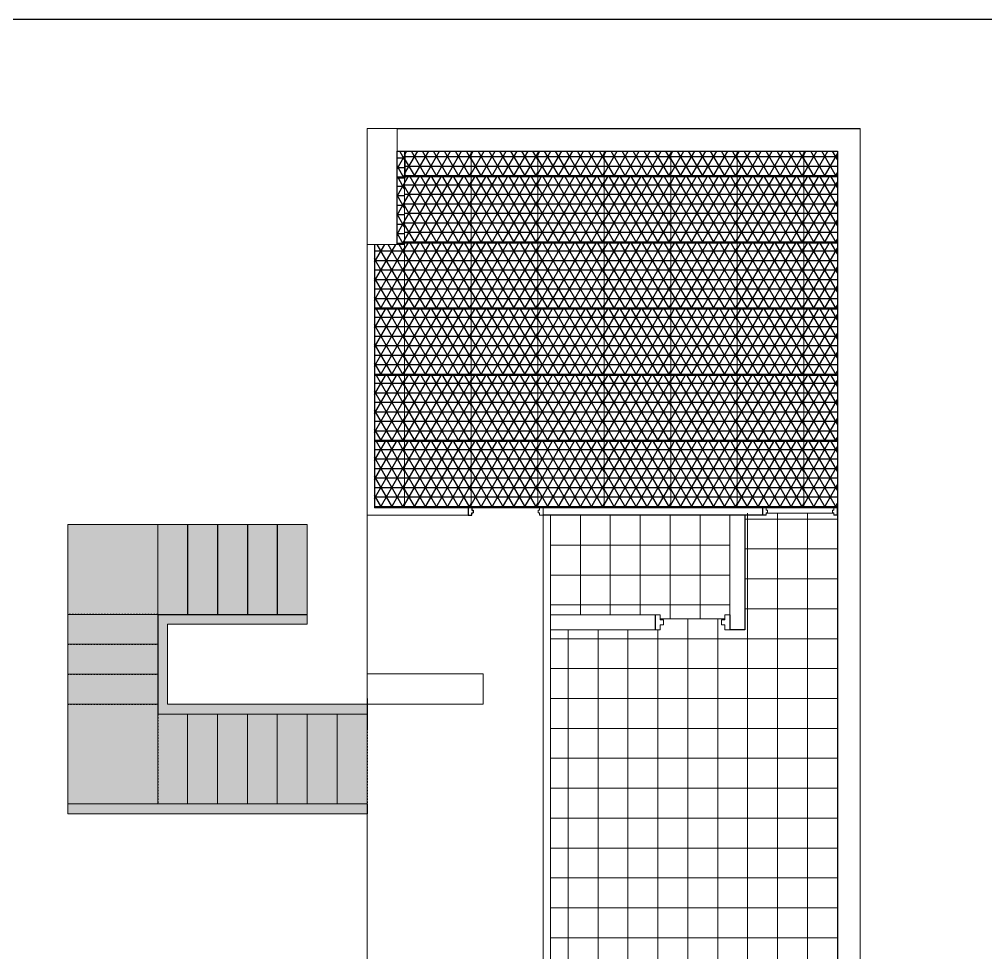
# Model space of a CAD drawing. Header units: millimetres. Extents: x 86441 to 190201, y 16532 to 98188.
# Drawn here: x 102910 to 112603, y 88685 to 98048 of the extents above; entities that cross this region are included whole.
import ezdxf

# ---------------------------------------------------------------- set-up
doc = ezdxf.new("R2010")
doc.units = ezdxf.units.MM
doc.header["$LTSCALE"] = 0.1
doc.linetypes.add('ACAD_ISO02W100', pattern=[15, 12, -3])
doc.linetypes.add('ACAD_ISO03W100', pattern=[30, 12, -18])
doc.layers.add('COLUMN', color=1, linetype='Continuous', lineweight=0)

msp = doc.modelspace()

# ---------------------------------------------------------------- hatches: boundary and pattern name
at = {"true_color": 0x004a5e, "transparency": 33554534}
h = msp.add_hatch(dxfattribs=at)
h.set_pattern_fill('NET3', color=138, scale=30)
h.set_pattern_definition([(0, (-5531.71, 83703.56), (0, 95.25), []), (60, (-5531.71, 83703.56), (-82.48892, 47.625), []), (120, (-5531.71, 83703.56), (-82.48892, -47.625), [])])
h.paths.add_polyline_path([(106780.6, 96723.7), (106699.9, 96723.7), (106699.9, 96454.1), (106780.6, 96454.1)])
at = {"true_color": 0x004a5e, "transparency": 33554636}
h = msp.add_hatch(dxfattribs=at)
h.set_pattern_fill('NET3', color=138, scale=30)
h.set_pattern_definition([(0, (-4870.09, 83716.06), (0, 95.25), []), (60, (-4870.09, 83716.06), (-82.48892, 47.625), []), (120, (-4870.09, 83716.06), (-82.48892, -47.625), [])])
h.paths.add_polyline_path([(107442.4, 96723.7), (106775.1, 96723.7), (106774.9, 96466.6), (107442.2, 96466.6)])
h = msp.add_hatch(dxfattribs=at)
h.set_pattern_fill('NET3', color=138, scale=30)
h.set_pattern_definition([(0, (-4202.79, 83716.06), (0, 95.25), []), (60, (-4202.79, 83716.06), (-82.48892, 47.625), []), (120, (-4202.79, 83716.06), (-82.48892, -47.625), [])])
h.paths.add_polyline_path([(108109.7, 96723.7), (107442.4, 96723.7), (107442.2, 96466.6), (108109.5, 96466.6)])
h = msp.add_hatch(dxfattribs=at)
h.set_pattern_fill('NET3', color=138, scale=30)
h.set_pattern_definition([(0, (-3535.48, 83716.06), (0, 95.25), []), (60, (-3535.48, 83716.06), (-82.48892, 47.625), []), (120, (-3535.48, 83716.06), (-82.48892, -47.625), [])])
h.paths.add_polyline_path([(108777, 96723.7), (108109.7, 96723.7), (108109.5, 96466.6), (108776.8, 96466.6)])
h = msp.add_hatch(dxfattribs=at)
h.set_pattern_fill('NET3', color=138, scale=30)
h.set_pattern_definition([(0, (-2868.17, 83716.06), (0, 95.25), []), (60, (-2868.17, 83716.06), (-82.48892, 47.625), []), (120, (-2868.17, 83716.06), (-82.48892, -47.625), [])])
h.paths.add_polyline_path([(109444.3, 96723.7), (108777, 96723.7), (108776.8, 96466.6), (109444.1, 96466.6)])
h = msp.add_hatch(dxfattribs=at)
h.set_pattern_fill('NET3', color=138, scale=30)
h.set_pattern_definition([(0, (-2200.86, 83716.06), (0, 95.25), []), (60, (-2200.86, 83716.06), (-82.48892, 47.625), []), (120, (-2200.86, 83716.06), (-82.48892, -47.625), [])])
h.paths.add_polyline_path([(110111.6, 96723.7), (109444.3, 96723.7), (109444.1, 96466.6), (110111.4, 96466.6)])
h = msp.add_hatch(dxfattribs=at)
h.set_pattern_fill('NET3', color=138, scale=30)
h.set_pattern_definition([(0, (-1533.56, 83716.06), (0, 95.25), []), (60, (-1533.56, 83716.06), (-82.48892, 47.625), []), (120, (-1533.56, 83716.06), (-82.48892, -47.625), [])])
h.paths.add_polyline_path([(110778.9, 96723.7), (110111.6, 96723.7), (110111.4, 96466.6), (110778.7, 96466.6)])
h = msp.add_hatch(dxfattribs=at)
h.set_pattern_fill('NET3', color=138, scale=30)
h.set_pattern_definition([(0, (-866.25, 83716.06), (0, 95.25), []), (60, (-866.25, 83716.06), (-82.48892, 47.625), []), (120, (-866.25, 83716.06), (-82.48892, -47.625), [])])
h.paths.add_polyline_path([(111115, 96723.7), (110778.9, 96723.7), (110778.7, 96466.6), (111114.8, 96466.6)])
at = {"true_color": 0x004a5e, "transparency": 33554534}
h = msp.add_hatch(dxfattribs=at)
h.set_pattern_fill('NET3', color=138, scale=30)
h.set_pattern_definition([(0, (-5537.4, 83039.91), (0, 95.25), []), (60, (-5537.4, 83039.91), (-82.48892, 47.625), []), (120, (-5537.4, 83039.91), (-82.48892, -47.625), [])])
h.paths.add_polyline_path([(106774.9, 96454.1), (106699.9, 96454.1), (106699.9, 95790.5), (106774.9, 95790.5)])
h = msp.add_hatch(dxfattribs=at)
h.set_pattern_fill('NET3', color=138, scale=30)
h.set_pattern_definition([(0, (-4870.09, 83052.41), (0, 95.25), []), (60, (-4870.09, 83052.41), (-82.48892, 47.625), []), (120, (-4870.09, 83052.41), (-82.48892, -47.625), [])])
h.paths.add_polyline_path([(107442.2, 96466.6), (106774.9, 96466.6), (106774.9, 95803), (107442.2, 95803)])
h = msp.add_hatch(dxfattribs=at)
h.set_pattern_fill('NET3', color=138, scale=30)
h.set_pattern_definition([(0, (-4202.79, 83052.41), (0, 95.25), []), (60, (-4202.79, 83052.41), (-82.48892, 47.625), []), (120, (-4202.79, 83052.41), (-82.48892, -47.625), [])])
h.paths.add_polyline_path([(108109.5, 96466.6), (107442.2, 96466.6), (107442.2, 95803), (108109.5, 95803)])
h = msp.add_hatch(dxfattribs=at)
h.set_pattern_fill('NET3', color=138, scale=30)
h.set_pattern_definition([(0, (-3535.48, 83052.41), (0, 95.25), []), (60, (-3535.48, 83052.41), (-82.48892, 47.625), []), (120, (-3535.48, 83052.41), (-82.48892, -47.625), [])])
h.paths.add_polyline_path([(108776.8, 96466.6), (108109.5, 96466.6), (108109.5, 95803), (108776.8, 95803)])
h = msp.add_hatch(dxfattribs=at)
h.set_pattern_fill('NET3', color=138, scale=30)
h.set_pattern_definition([(0, (-2868.17, 83052.41), (0, 95.25), []), (60, (-2868.17, 83052.41), (-82.48892, 47.625), []), (120, (-2868.17, 83052.41), (-82.48892, -47.625), [])])
h.paths.add_polyline_path([(109444.1, 96466.6), (108776.8, 96466.6), (108776.8, 95803), (109444.1, 95803)])
h = msp.add_hatch(dxfattribs=at)
h.set_pattern_fill('NET3', color=138, scale=30)
h.set_pattern_definition([(0, (-2200.86, 83052.41), (0, 95.25), []), (60, (-2200.86, 83052.41), (-82.48892, 47.625), []), (120, (-2200.86, 83052.41), (-82.48892, -47.625), [])])
h.paths.add_polyline_path([(110111.4, 96466.6), (109444.1, 96466.6), (109444.1, 95803), (110111.4, 95803)])
h = msp.add_hatch(dxfattribs=at)
h.set_pattern_fill('NET3', color=138, scale=30)
h.set_pattern_definition([(0, (-1533.56, 83052.41), (0, 95.25), []), (60, (-1533.56, 83052.41), (-82.48892, 47.625), []), (120, (-1533.56, 83052.41), (-82.48892, -47.625), [])])
h.paths.add_polyline_path([(110778.7, 96466.6), (110111.4, 96466.6), (110111.4, 95803), (110778.7, 95803)])
h = msp.add_hatch(dxfattribs=at)
h.set_pattern_fill('NET3', color=138, scale=30)
h.set_pattern_definition([(0, (-866.25, 83052.41), (0, 95.25), []), (60, (-866.25, 83052.41), (-82.48892, 47.625), []), (120, (-866.25, 83052.41), (-82.48892, -47.625), [])])
h.paths.add_polyline_path([(111114.9, 96466.6), (110778.7, 96466.6), (110778.7, 95803), (111114.9, 95803)])
at = {"true_color": 0x004a5e, "transparency": 33554572}
h = msp.add_hatch(dxfattribs=at)
h.set_pattern_fill('NET3', color=138, scale=30)
h.set_pattern_definition([(0, (-5537.4, 82388.77), (0, 95.25), []), (60, (-5537.4, 82388.77), (-82.48892, 47.625), []), (120, (-5537.4, 82388.77), (-82.48892, -47.625), [])])
h.paths.add_polyline_path([(106774.9, 95789.7), (106472.9, 95789.7), (106472.9, 95139.3), (106774.9, 95139.3)])
at = {"true_color": 0x004a5e, "transparency": 33554636}
h = msp.add_hatch(dxfattribs=at)
h.set_pattern_fill('NET3', color=138, scale=30)
h.set_pattern_definition([(0, (-4870.09, 82388.77), (0, 95.25), []), (60, (-4870.09, 82388.77), (-82.48892, 47.625), []), (120, (-4870.09, 82388.77), (-82.48892, -47.625), [])])
h.paths.add_polyline_path([(107442.2, 95803), (106774.9, 95803), (106774.9, 95139.3), (107442.2, 95139.3)])
h = msp.add_hatch(dxfattribs=at)
h.set_pattern_fill('NET3', color=138, scale=30)
h.set_pattern_definition([(0, (-4202.79, 82388.77), (0, 95.25), []), (60, (-4202.79, 82388.77), (-82.48892, 47.625), []), (120, (-4202.79, 82388.77), (-82.48892, -47.625), [])])
h.paths.add_polyline_path([(108109.5, 95803), (107442.2, 95803), (107442.2, 95139.3), (108109.5, 95139.3)])
h = msp.add_hatch(dxfattribs=at)
h.set_pattern_fill('NET3', color=138, scale=30)
h.set_pattern_definition([(0, (-3535.48, 82388.77), (0, 95.25), []), (60, (-3535.48, 82388.77), (-82.48892, 47.625), []), (120, (-3535.48, 82388.77), (-82.48892, -47.625), [])])
h.paths.add_polyline_path([(108776.8, 95803), (108109.5, 95803), (108109.5, 95139.3), (108776.8, 95139.3)])
h = msp.add_hatch(dxfattribs=at)
h.set_pattern_fill('NET3', color=138, scale=30)
h.set_pattern_definition([(0, (-2868.17, 82388.77), (0, 95.25), []), (60, (-2868.17, 82388.77), (-82.48892, 47.625), []), (120, (-2868.17, 82388.77), (-82.48892, -47.625), [])])
h.paths.add_polyline_path([(109444.1, 95803), (108776.8, 95803), (108776.8, 95139.3), (109444.1, 95139.3)])
h = msp.add_hatch(dxfattribs=at)
h.set_pattern_fill('NET3', color=138, scale=30)
h.set_pattern_definition([(0, (-2200.86, 82388.77), (0, 95.25), []), (60, (-2200.86, 82388.77), (-82.48892, 47.625), []), (120, (-2200.86, 82388.77), (-82.48892, -47.625), [])])
h.paths.add_polyline_path([(110111.4, 95803), (109444.1, 95803), (109444.1, 95139.3), (110111.4, 95139.3)])
h = msp.add_hatch(dxfattribs=at)
h.set_pattern_fill('NET3', color=138, scale=30)
h.set_pattern_definition([(0, (-1533.56, 82388.77), (0, 95.25), []), (60, (-1533.56, 82388.77), (-82.48892, 47.625), []), (120, (-1533.56, 82388.77), (-82.48892, -47.625), [])])
h.paths.add_polyline_path([(110778.7, 95803), (110111.4, 95803), (110111.4, 95139.3), (110778.7, 95139.3)])
h = msp.add_hatch(dxfattribs=at)
h.set_pattern_fill('NET3', color=138, scale=30)
h.set_pattern_definition([(0, (-866.25, 82388.77), (0, 95.25), []), (60, (-866.25, 82388.77), (-82.48892, 47.625), []), (120, (-866.25, 82388.77), (-82.48892, -47.625), [])])
h.paths.add_polyline_path([(111114.9, 95803), (110778.7, 95803), (110778.7, 95139.3), (111114.9, 95139.3)])
at = {"true_color": 0x004a5e, "transparency": 33554572}
h = msp.add_hatch(dxfattribs=at)
h.set_pattern_fill('NET3', color=138, scale=30)
h.set_pattern_definition([(0, (-5537.4, 81725.13), (0, 95.25), []), (60, (-5537.4, 81725.13), (-82.48892, 47.625), []), (120, (-5537.4, 81725.13), (-82.48892, -47.625), [])])
h.paths.add_polyline_path([(106774.9, 95139.3), (106472.9, 95139.3), (106472.9, 94475.7), (106774.9, 94475.7)])
at = {"true_color": 0x004a5e, "transparency": 33554534}
h = msp.add_hatch(dxfattribs=at)
h.set_pattern_fill('NET3', color=138, scale=30)
h.set_pattern_definition([(0, (-4870.09, 81725.13), (0, 95.25), []), (60, (-4870.09, 81725.13), (-82.48892, 47.625), []), (120, (-4870.09, 81725.13), (-82.48892, -47.625), [])])
h.paths.add_polyline_path([(107442.2, 95139.3), (106774.9, 95139.3), (106774.9, 94475.7), (107442.2, 94475.7)])
h = msp.add_hatch(dxfattribs=at)
h.set_pattern_fill('NET3', color=138, scale=30)
h.set_pattern_definition([(0, (-4202.79, 81725.13), (0, 95.25), []), (60, (-4202.79, 81725.13), (-82.48892, 47.625), []), (120, (-4202.79, 81725.13), (-82.48892, -47.625), [])])
h.paths.add_polyline_path([(108109.5, 95139.3), (107442.2, 95139.3), (107442.2, 94475.7), (108109.5, 94475.7)])
h = msp.add_hatch(dxfattribs=at)
h.set_pattern_fill('NET3', color=138, scale=30)
h.set_pattern_definition([(0, (-3535.48, 81725.13), (0, 95.25), []), (60, (-3535.48, 81725.13), (-82.48892, 47.625), []), (120, (-3535.48, 81725.13), (-82.48892, -47.625), [])])
h.paths.add_polyline_path([(108776.8, 95139.3), (108109.5, 95139.3), (108109.5, 94475.7), (108776.8, 94475.7)])
h = msp.add_hatch(dxfattribs=at)
h.set_pattern_fill('NET3', color=138, scale=30)
h.set_pattern_definition([(0, (-2868.17, 81725.13), (0, 95.25), []), (60, (-2868.17, 81725.13), (-82.48892, 47.625), []), (120, (-2868.17, 81725.13), (-82.48892, -47.625), [])])
h.paths.add_polyline_path([(109444.1, 95139.3), (108776.8, 95139.3), (108776.8, 94475.7), (109444.1, 94475.7)])
h = msp.add_hatch(dxfattribs=at)
h.set_pattern_fill('NET3', color=138, scale=30)
h.set_pattern_definition([(0, (-2200.86, 81725.13), (0, 95.25), []), (60, (-2200.86, 81725.13), (-82.48892, 47.625), []), (120, (-2200.86, 81725.13), (-82.48892, -47.625), [])])
h.paths.add_polyline_path([(110111.4, 95139.3), (109444.1, 95139.3), (109444.1, 94475.7), (110111.4, 94475.7)])
h = msp.add_hatch(dxfattribs=at)
h.set_pattern_fill('NET3', color=138, scale=30)
h.set_pattern_definition([(0, (-1533.56, 81725.13), (0, 95.25), []), (60, (-1533.56, 81725.13), (-82.48892, 47.625), []), (120, (-1533.56, 81725.13), (-82.48892, -47.625), [])])
h.paths.add_polyline_path([(110778.7, 95139.3), (110111.4, 95139.3), (110111.4, 94475.7), (110778.7, 94475.7)])
at = {"true_color": 0x004a5e, "transparency": 33554636}
h = msp.add_hatch(dxfattribs=at)
h.set_pattern_fill('NET3', color=138, scale=30)
h.set_pattern_definition([(0, (-866.25, 81725.13), (0, 95.25), []), (60, (-866.25, 81725.13), (-82.48892, 47.625), []), (120, (-866.25, 81725.13), (-82.48892, -47.625), [])])
h.paths.add_polyline_path([(111114.9, 95139.3), (110778.7, 95139.3), (110778.7, 94475.7), (111114.9, 94475.7)])
at = {"true_color": 0x004a5e, "transparency": 33554572}
h = msp.add_hatch(dxfattribs=at)
h.set_pattern_fill('NET3', color=138, scale=30)
h.set_pattern_definition([(0, (-5537.4, 81061.48), (0, 95.25), []), (60, (-5537.4, 81061.48), (-82.48892, 47.625), []), (120, (-5537.4, 81061.48), (-82.48892, -47.625), [])])
h.paths.add_polyline_path([(106774.9, 94475.7), (106472.9, 94475.7), (106472.9, 93812), (106774.9, 93812)])
at = {"true_color": 0x004a5e, "transparency": 33554636}
h = msp.add_hatch(dxfattribs=at)
h.set_pattern_fill('NET3', color=138, scale=30)
h.set_pattern_definition([(0, (-4870.09, 81061.48), (0, 95.25), []), (60, (-4870.09, 81061.48), (-82.48892, 47.625), []), (120, (-4870.09, 81061.48), (-82.48892, -47.625), [])])
h.paths.add_polyline_path([(107442.2, 94475.7), (106774.9, 94475.7), (106774.9, 93812), (107442.2, 93812)])
h = msp.add_hatch(dxfattribs=at)
h.set_pattern_fill('NET3', color=138, scale=30)
h.set_pattern_definition([(0, (-4202.79, 81061.48), (0, 95.25), []), (60, (-4202.79, 81061.48), (-82.48892, 47.625), []), (120, (-4202.79, 81061.48), (-82.48892, -47.625), [])])
h.paths.add_polyline_path([(108109.5, 94475.7), (107442.2, 94475.7), (107442.2, 93812), (108109.5, 93812)])
h = msp.add_hatch(dxfattribs=at)
h.set_pattern_fill('NET3', color=138, scale=30)
h.set_pattern_definition([(0, (-3535.48, 81061.48), (0, 95.25), []), (60, (-3535.48, 81061.48), (-82.48892, 47.625), []), (120, (-3535.48, 81061.48), (-82.48892, -47.625), [])])
h.paths.add_polyline_path([(108776.8, 94475.7), (108109.5, 94475.7), (108109.5, 93812), (108776.8, 93812)])
h = msp.add_hatch(dxfattribs=at)
h.set_pattern_fill('NET3', color=138, scale=30)
h.set_pattern_definition([(0, (-2868.17, 81061.48), (0, 95.25), []), (60, (-2868.17, 81061.48), (-82.48892, 47.625), []), (120, (-2868.17, 81061.48), (-82.48892, -47.625), [])])
h.paths.add_polyline_path([(109444.1, 94475.7), (108776.8, 94475.7), (108776.8, 93812), (109444.1, 93812)])
h = msp.add_hatch(dxfattribs=at)
h.set_pattern_fill('NET3', color=138, scale=30)
h.set_pattern_definition([(0, (-2200.86, 81061.48), (0, 95.25), []), (60, (-2200.86, 81061.48), (-82.48892, 47.625), []), (120, (-2200.86, 81061.48), (-82.48892, -47.625), [])])
h.paths.add_polyline_path([(110111.4, 94475.7), (109444.1, 94475.7), (109444.1, 93812), (110111.4, 93812)])
h = msp.add_hatch(dxfattribs=at)
h.set_pattern_fill('NET3', color=138, scale=30)
h.set_pattern_definition([(0, (-1533.56, 81061.48), (0, 95.25), []), (60, (-1533.56, 81061.48), (-82.48892, 47.625), []), (120, (-1533.56, 81061.48), (-82.48892, -47.625), [])])
h.paths.add_polyline_path([(110778.7, 94475.7), (110111.4, 94475.7), (110111.4, 93812), (110778.7, 93812)])
h = msp.add_hatch(dxfattribs=at)
h.set_pattern_fill('NET3', color=138, scale=30)
h.set_pattern_definition([(0, (-866.25, 81061.48), (0, 95.25), []), (60, (-866.25, 81061.48), (-82.48892, 47.625), []), (120, (-866.25, 81061.48), (-82.48892, -47.625), [])])
h.paths.add_polyline_path([(111114.9, 94475.7), (110778.7, 94475.7), (110778.7, 93812), (111114.9, 93812)])
at = {"true_color": 0x004a5e, "transparency": 33554572}
h = msp.add_hatch(dxfattribs=at)
h.set_pattern_fill('NET3', color=138, scale=30)
h.set_pattern_definition([(0, (-5537.4, 80397.84), (0, 95.25), []), (60, (-5537.4, 80397.84), (-82.48892, 47.625), []), (120, (-5537.4, 80397.84), (-82.48892, -47.625), [])])
h.paths.add_polyline_path([(106774.9, 93812), (106472.9, 93812), (106472.9, 93148.4), (106774.9, 93148.4)])
at = {"true_color": 0x004a5e, "transparency": 33554534}
h = msp.add_hatch(dxfattribs=at)
h.set_pattern_fill('NET3', color=138, scale=30)
h.set_pattern_definition([(0, (-4870.09, 80397.84), (0, 95.25), []), (60, (-4870.09, 80397.84), (-82.48892, 47.625), []), (120, (-4870.09, 80397.84), (-82.48892, -47.625), [])])
h.paths.add_polyline_path([(107442.2, 93812), (106774.9, 93812), (106774.9, 93148.4), (107442.2, 93148.4)])
h = msp.add_hatch(dxfattribs=at)
h.set_pattern_fill('NET3', color=138, scale=30)
h.set_pattern_definition([(0, (-4202.79, 80397.84), (0, 95.25), []), (60, (-4202.79, 80397.84), (-82.48892, 47.625), []), (120, (-4202.79, 80397.84), (-82.48892, -47.625), [])])
h.paths.add_polyline_path([(108109.5, 93812), (107442.2, 93812), (107442.2, 93148.4), (108109.5, 93148.4)])
h = msp.add_hatch(dxfattribs=at)
h.set_pattern_fill('NET3', color=138, scale=30)
h.set_pattern_definition([(0, (-3535.48, 80397.84), (0, 95.25), []), (60, (-3535.48, 80397.84), (-82.48892, 47.625), []), (120, (-3535.48, 80397.84), (-82.48892, -47.625), [])])
h.paths.add_polyline_path([(108776.8, 93812), (108109.5, 93812), (108109.5, 93148.4), (108776.8, 93148.4)])
h = msp.add_hatch(dxfattribs=at)
h.set_pattern_fill('NET3', color=138, scale=30)
h.set_pattern_definition([(0, (-2868.17, 80397.84), (0, 95.25), []), (60, (-2868.17, 80397.84), (-82.48892, 47.625), []), (120, (-2868.17, 80397.84), (-82.48892, -47.625), [])])
h.paths.add_polyline_path([(109444.1, 93812), (108776.8, 93812), (108776.8, 93148.4), (109444.1, 93148.4)])
h = msp.add_hatch(dxfattribs=at)
h.set_pattern_fill('NET3', color=138, scale=30)
h.set_pattern_definition([(0, (-2200.86, 80397.84), (0, 95.25), []), (60, (-2200.86, 80397.84), (-82.48892, 47.625), []), (120, (-2200.86, 80397.84), (-82.48892, -47.625), [])])
h.paths.add_polyline_path([(110111.4, 93812), (109444.1, 93812), (109444.1, 93148.4), (110111.4, 93148.4)])
at = {"true_color": 0x004a5e, "transparency": 33554636}
h = msp.add_hatch(dxfattribs=at)
h.set_pattern_fill('NET3', color=138, scale=30)
h.set_pattern_definition([(0, (-1533.56, 80397.84), (0, 95.25), []), (60, (-1533.56, 80397.84), (-82.48892, 47.625), []), (120, (-1533.56, 80397.84), (-82.48892, -47.625), [])])
h.paths.add_polyline_path([(110778.7, 93812), (110111.4, 93812), (110111.4, 93148.4), (110778.7, 93148.4)])
h = msp.add_hatch(dxfattribs=at)
h.set_pattern_fill('NET3', color=138, scale=30)
h.set_pattern_definition([(0, (-866.25, 80397.84), (0, 95.25), []), (60, (-866.25, 80397.84), (-82.48892, 47.625), []), (120, (-866.25, 80397.84), (-82.48892, -47.625), [])])
h.paths.add_polyline_path([(111114.9, 93812), (110778.7, 93812), (110778.7, 93148.4), (111114.9, 93148.4)])
at = {"transparency": 33554687}
h = msp.add_hatch(color=256, dxfattribs=at)
h.dxf.hatch_style = 1
h.set_gradient(color1=(153, 95, 76), color2=(118, 67, 44))
h.paths.add_polyline_path([(104297.9, 92978.7), (103397.9, 92978.7), (103397.9, 92078.7), (104297.9, 92078.7)])
h = msp.add_hatch(color=256, dxfattribs=at)
h.dxf.hatch_style = 1
h.set_gradient(color1=(153, 95, 76), color2=(118, 67, 44))
h.paths.add_polyline_path([(104597.9, 92978.7), (104297.9, 92978.7), (104297.9, 92078.7), (104597.9, 92078.7)])
h = msp.add_hatch(color=256, dxfattribs=at)
h.dxf.hatch_style = 1
h.set_gradient(color1=(153, 95, 76), color2=(118, 67, 44))
h.paths.add_polyline_path([(104897.9, 92978.7), (104597.9, 92978.7), (104597.9, 92078.7), (104897.9, 92078.7)])
h = msp.add_hatch(color=256, dxfattribs=at)
h.dxf.hatch_style = 1
h.set_gradient(color1=(153, 95, 76), color2=(118, 67, 44))
h.paths.add_polyline_path([(105197.9, 92978.7), (104897.9, 92978.7), (104897.9, 92078.7), (105197.9, 92078.7)])
h = msp.add_hatch(color=256, dxfattribs=at)
h.dxf.hatch_style = 1
h.set_gradient(color1=(153, 95, 76), color2=(118, 67, 44))
h.paths.add_polyline_path([(105497.9, 92978.7), (105197.9, 92978.7), (105197.9, 92078.7), (105497.9, 92078.7)])
h = msp.add_hatch(color=256, dxfattribs=at)
h.dxf.hatch_style = 1
h.set_gradient(color1=(153, 95, 76), color2=(118, 67, 44))
h.paths.add_polyline_path([(105797.9, 92978.7), (105497.9, 92978.7), (105497.9, 92078.7), (105797.9, 92078.7)])
h = msp.add_hatch(color=256, dxfattribs=at)
h.dxf.hatch_style = 1
h.set_gradient(color1=(153, 95, 76), color2=(118, 67, 44))
h.paths.add_polyline_path([(104297.9, 92078.7), (103397.9, 92078.7), (103397.9, 91778.7), (104297.9, 91778.7)])
at = {"true_color": 0x76432c, "transparency": 33554687}
h = msp.add_hatch(color=17, dxfattribs=at)
h.dxf.hatch_style = 1
h.paths.add_polyline_path([(104397.9, 91978.7), (105797.9, 91978.7), (105797.9, 92078.7), (104297.9, 92078.7), (104297.9, 91078.7), (106397.9, 91078.7), (106397.9, 91178.7), (104397.9, 91178.7)])
at = {"transparency": 33554687}
h = msp.add_hatch(color=256, dxfattribs=at)
h.dxf.hatch_style = 1
h.set_gradient(color1=(153, 95, 76), color2=(118, 67, 44))
h.paths.add_polyline_path([(104297.9, 91778.7), (103397.9, 91778.7), (103397.9, 91478.7), (104297.9, 91478.7)])
h = msp.add_hatch(color=256, dxfattribs=at)
h.dxf.hatch_style = 1
h.set_gradient(color1=(153, 95, 76), color2=(118, 67, 44))
h.paths.add_polyline_path([(104297.9, 91478.7), (103397.9, 91478.7), (103397.9, 91178.7), (104297.9, 91178.7)])
h = msp.add_hatch(color=256, dxfattribs=at)
h.dxf.hatch_style = 1
h.set_gradient(color1=(153, 95, 76), color2=(118, 67, 44))
h.paths.add_polyline_path([(104297.9, 91078.7), (104297.9, 91178.7), (103397.9, 91178.7), (103397.9, 90178.7), (104297.9, 90178.7)])
h = msp.add_hatch(color=256, dxfattribs=at)
h.dxf.hatch_style = 1
h.set_gradient(color1=(153, 95, 76), color2=(118, 67, 44))
h.paths.add_polyline_path([(104597.9, 91078.7), (104297.9, 91078.7), (104297.9, 90178.7), (104597.9, 90178.7)])
h = msp.add_hatch(color=256, dxfattribs=at)
h.dxf.hatch_style = 1
h.set_gradient(color1=(153, 95, 76), color2=(118, 67, 44))
h.paths.add_polyline_path([(104897.9, 91078.7), (104597.9, 91078.7), (104597.9, 90178.7), (104897.9, 90178.7)])
h = msp.add_hatch(color=256, dxfattribs=at)
h.dxf.hatch_style = 1
h.set_gradient(color1=(153, 95, 76), color2=(118, 67, 44))
h.paths.add_polyline_path([(105197.9, 91078.7), (104897.9, 91078.7), (104897.9, 90178.7), (105197.9, 90178.7)])
h = msp.add_hatch(color=256, dxfattribs=at)
h.dxf.hatch_style = 1
h.set_gradient(color1=(153, 95, 76), color2=(118, 67, 44))
h.paths.add_polyline_path([(105497.9, 91078.7), (105197.9, 91078.7), (105197.9, 90178.7), (105497.9, 90178.7)])
h = msp.add_hatch(color=256, dxfattribs=at)
h.dxf.hatch_style = 1
h.set_gradient(color1=(153, 95, 76), color2=(118, 67, 44))
h.paths.add_polyline_path([(105797.9, 91078.7), (105497.9, 91078.7), (105497.9, 90178.7), (105797.9, 90178.7)])
h = msp.add_hatch(color=256, dxfattribs=at)
h.dxf.hatch_style = 1
h.set_gradient(color1=(153, 95, 76), color2=(118, 67, 44))
h.paths.add_polyline_path([(106097.9, 91078.7), (105797.9, 91078.7), (105797.9, 90178.7), (106097.9, 90178.7)])
h = msp.add_hatch(color=256, dxfattribs=at)
h.dxf.hatch_style = 1
h.set_gradient(color1=(153, 95, 76), color2=(118, 67, 44))
h.paths.add_polyline_path([(106397.9, 91078.7), (106097.9, 91078.7), (106097.9, 90178.7), (106397.9, 90178.7)])
at = {"true_color": 0x76432c, "transparency": 33554687}
h = msp.add_hatch(color=17, dxfattribs=at)
h.dxf.hatch_style = 1
h.paths.add_polyline_path([(106397.9, 90178.7), (103397.9, 90178.7), (103397.9, 90078.7), (106397.9, 90078.7)])

# ---------------------------------------------------------------- linework, layer by layer
at = {"color": 18, "true_color": 0x000000, "transparency": 33554687}
for p, q in [((106699.9, 96953.7), (111344.9, 96953.7)), ((106699.9, 96723.7), (111115, 96723.7)), ((111115, 96723.7), (111115, 87818.7))]:
    msp.add_line(p, q, dxfattribs=at)
at = {"color": 18, "lineweight": 0, "true_color": 0x000000, "transparency": 33554687}
for p, q in [((111344.9, 96953.7), (111344.9, 88048.7)), ((110037.9, 93073.4), (110037.9, 91923.4)), ((109337.9, 92073.4), (108237.9, 92073.4)), ((109337.9, 91923.4), (108237.9, 91923.4))]:
    msp.add_line(p, q, dxfattribs=at)
at = {"transparency": 33554687}
for p, q in [((106699.9, 95789.7), (106699.9, 96723.7)), ((106472.9, 95789.7), (106472.9, 93148.4)), ((107412.9, 93148.4), (107412.9, 93073.4)), ((107412.9, 93148.4), (107412.9, 93073.4)), ((110364.9, 93148.4), (110364.9, 93073.4)), ((111114.9, 93073.4), (111114.9, 93148.4)), ((110187.9, 93073.4), (110187.9, 91923.4)), ((104297.9, 92078.7), (104297.9, 91078.7)), ((109287.9, 92073.4), (109287.9, 91923.4)), ((109287.9, 92073.4), (109287.9, 91923.4)), ((110037.9, 92073.4), (110037.9, 91923.4)), ((110037.9, 92073.4), (110037.9, 91923.4)), ((106397.9, 91235.7), (106397.9, 90933.7)), ((106397.9, 91235.7), (106397.9, 90933.7)), ((106397.9, 91178.7), (106397.9, 91078.7)), ((106397.9, 90178.7), (106397.9, 90078.7))]:
    msp.add_line(p, q, dxfattribs=at)
at = {"color": 37, "lineweight": 0, "true_color": 0x725934, "transparency": 33554687}
for p, q in [((106699.9, 96723.7), (106774.9, 96723.7)), ((106774.9, 96723.7), (111114.9, 96723.7)), ((111114.9, 96723.7), (111114.9, 94323.7)), ((111114.9, 95523.7), (111114.9, 96723.7)), ((111114.9, 94323.7), (111114.9, 93148.4))]:
    msp.add_line(p, q, dxfattribs=at)
at = {"color": 7, "lineweight": 5, "true_color": 0xffffff, "transparency": 33554687}
for p, q in [((106774.9, 96723.7), (106774.9, 95523.7)), ((109174.9, 96723.7), (109174.9, 96723.7)), ((106774.9, 96173.7), (106774.9, 95523.7)), ((106774.9, 94923.7), (106774.9, 95523.7)), ((106774.9, 94923.7), (106774.9, 94323.7)), ((108127.9, 93148.4), (108127.9, 93148.4)), ((108162.9, 93148.4), (108127.9, 93148.4)), ((110399.9, 93148.4), (108162.9, 93148.4)), ((110364.9, 93148.4), (110399.9, 93148.4)), ((111114.9, 93148.4), (111079.9, 93148.4)), ((111114.9, 93148.4), (111079.9, 93148.4))]:
    msp.add_line(p, q, dxfattribs=at)
at = {"color": 25, "lineweight": 9, "transparency": 33554687}
for p, q in [((106397.9, 86881.7), (106397.9, 95789.7)), ((106397.9, 95789.7), (106397.9, 93073.4)), ((106472.9, 95790.5), (106472.9, 93148.4)), ((107447.9, 93148.4), (106472.9, 93148.4)), ((108162.9, 93148.4), (108162.9, 88459.7)), ((108162.9, 93148.4), (110364.9, 93148.4)), ((110399.9, 93148.4), (111079.9, 93148.4)), ((106699.9, 93073.4), (106397.9, 93073.4)), ((107447.9, 93073.4), (106699.9, 93073.4)), ((108237.9, 93073.4), (108237.9, 88534.7))]:
    msp.add_line(p, q, dxfattribs=at)
at = {"color": 7, "true_color": 0xffffff, "transparency": 33554687}
for p, q in [((107464.4, 93148.4), (106472.9, 93148.4)), ((110399.9, 93073.4), (110399.9, 93073.4)), ((111114.9, 93073.4), (111079.9, 93073.4)), ((111079.9, 93073.4), (111079.9, 93073.4)), ((110187.9, 91923.4), (110037.9, 91923.4))]:
    msp.add_line(p, q, dxfattribs=at)
at = {"color": 25, "transparency": 33554687}
for p, q in [((107412.9, 93148.4), (107412.9, 93073.4)), ((107447.9, 93148.4), (107447.9, 93123.4)), ((107412.9, 93073.4), (107447.9, 93073.4)), ((107447.9, 93123.4), (107462.9, 93123.4)), ((107447.9, 93073.4), (107447.9, 93098.4)), ((107447.9, 93098.4), (107462.9, 93098.4)), ((107462.9, 93123.4), (107462.9, 93098.4)), ((110399.9, 93073.4), (108162.9, 93073.4)), ((104297.9, 92078.7), (105797.9, 92078.7))]:
    msp.add_line(p, q, dxfattribs=at)
at = {"color": 25, "lineweight": 5, "transparency": 33554687}
for p, q in [((107412.9, 93148.4), (107464.4, 93148.4)), ((107447.9, 93148.4), (107447.9, 93148.4)), ((103397.9, 92978.7), (103397.9, 90078.7)), ((105797.9, 92978.7), (103397.9, 92978.7)), ((104397.9, 91978.7), (105797.9, 91978.7)), ((104397.9, 91978.7), (104397.9, 91178.7)), ((104397.9, 91178.7), (106397.9, 91178.7)), ((104297.9, 91078.7), (106397.9, 91078.7)), ((103397.9, 90178.7), (106397.9, 90178.7)), ((103397.9, 90078.7), (106397.9, 90078.7))]:
    msp.add_line(p, q, dxfattribs=at)
at = {"color": 25, "lineweight": 0, "transparency": 33554687}
for p, q in [((108127.9, 93148.4), (108127.9, 93123.4)), ((108162.9, 93148.4), (108127.9, 93148.4)), ((108162.9, 93148.4), (108162.9, 93073.4)), ((108162.9, 93148.4), (108162.9, 93073.4)), ((108162.9, 93148.4), (108162.9, 93073.4)), ((110364.9, 93073.4), (110364.9, 93148.4)), ((110364.9, 93148.4), (110399.9, 93148.4)), ((110399.9, 93148.4), (110399.9, 93123.4)), ((111079.9, 93148.4), (111079.9, 93123.4)), ((111079.9, 93148.4), (111114.9, 93148.4)), ((108127.9, 93123.4), (108112.9, 93123.4)), ((108112.9, 93123.4), (108112.9, 93098.4)), ((108127.9, 93098.4), (108112.9, 93098.4)), ((108127.9, 93073.4), (108127.9, 93098.4)), ((108162.9, 93073.4), (108127.9, 93073.4)), ((110364.9, 93073.4), (110399.9, 93073.4)), ((110399.9, 93123.4), (110414.9, 93123.4)), ((110399.9, 93073.4), (110399.9, 93098.4)), ((110399.9, 93098.4), (110414.9, 93098.4)), ((110399.9, 93093.4), (111079.9, 93093.4)), ((110414.9, 93098.4), (110414.9, 93123.4)), ((111079.9, 93123.4), (111064.9, 93123.4)), ((111064.9, 93098.4), (111064.9, 93123.4)), ((111079.9, 93098.4), (111064.9, 93098.4)), ((111079.9, 93073.4), (111079.9, 93098.4)), ((111114.9, 93073.4), (111079.9, 93073.4)), ((104297.9, 92078.7), (104297.9, 92978.7)), ((104597.9, 92978.7), (104597.9, 92078.7)), ((104897.9, 92978.7), (104897.9, 92078.7)), ((105197.9, 92978.7), (105197.9, 92078.7)), ((105497.9, 92978.7), (105497.9, 92078.7)), ((105797.9, 92978.7), (105797.9, 91978.7)), ((104297.9, 92078.7), (104297.9, 91078.7))]:
    msp.add_line(p, q, dxfattribs=at)
at = {"color": 252, "lineweight": 0, "true_color": 0x939598, "transparency": 33554687}
for p, q in [((108537.9, 93073.4), (108537.9, 92073.4)), ((108837.9, 93073.4), (108837.9, 92073.4)), ((109137.9, 93073.4), (109137.9, 92073.4)), ((109437.9, 93073.4), (109437.9, 92033.4)), ((109737.9, 93073.4), (109737.9, 92033.4)), ((110037.9, 92773.4), (108237.9, 92773.4)), ((110037.9, 92473.4), (108237.9, 92473.4)), ((110037.9, 92173.4), (108237.9, 92173.4))]:
    msp.add_line(p, q, dxfattribs=at)
at = {"color": 251, "lineweight": 0, "true_color": 0x636466, "transparency": 33554687}
for p, q in [((110214.9, 93093.4), (110214.9, 88514.7)), ((110514.9, 93093.4), (110514.9, 88514.7)), ((110814.9, 93093.4), (110814.9, 88514.7)), ((111114.9, 93034.7), (110187.9, 93034.7)), ((111114.9, 92734.7), (110187.9, 92734.7)), ((111114.9, 92434.7), (110187.9, 92434.7)), ((111114.9, 92134.7), (110187.9, 92134.7)), ((109614.9, 92033.4), (109614.9, 88514.7)), ((109914.9, 92033.4), (109914.9, 88514.7)), ((108414.9, 91923.4), (108414.9, 88514.7)), ((108714.9, 91923.4), (108714.9, 88514.7)), ((109014.9, 91923.4), (109014.9, 88514.7)), ((109314.9, 91923.4), (109314.9, 88514.7)), ((111114.9, 91834.7), (108237.9, 91834.7)), ((111114.9, 91534.7), (108237.9, 91534.7)), ((111114.9, 91234.7), (108237.9, 91234.7)), ((111114.9, 90934.7), (108237.9, 90934.7)), ((111114.9, 90634.7), (108237.9, 90634.7)), ((111114.9, 90334.7), (108237.9, 90334.7)), ((111114.9, 90034.7), (108237.9, 90034.7)), ((111114.9, 89734.7), (108237.9, 89734.7)), ((111114.9, 89434.7), (108237.9, 89434.7)), ((111114.9, 89134.7), (108237.9, 89134.7)), ((111114.9, 88834.7), (108237.9, 88834.7))]:
    msp.add_line(p, q, dxfattribs=at)
at = {"color": 25, "lineweight": -3, "true_color": 0xb06239, "transparency": 33554687}
for p, q in [((104597.9, 92978.7), (104597.9, 92078.7)), ((104897.9, 92978.7), (104897.9, 92078.7)), ((105197.9, 92978.7), (105197.9, 92078.7)), ((105497.9, 92978.7), (105497.9, 92078.7))]:
    msp.add_line(p, q, dxfattribs=at)
at = {"color": 35, "linetype": 'ACAD_ISO03W100', "true_color": 0xbe6d40, "transparency": 33554687}
for p, q in [((104297.9, 92078.7), (103397.9, 92078.7)), ((103397.9, 91778.7), (104297.9, 91778.7)), ((103397.9, 91178.7), (104297.9, 91178.7))]:
    msp.add_line(p, q, dxfattribs=at)
at = {"color": 35, "linetype": 'ACAD_ISO02W100', "lineweight": 0, "ltscale": 3, "transparency": 33554687}
for p, q in [((104297.9, 92078.7), (103397.9, 92078.7)), ((103397.9, 91778.7), (104297.9, 91778.7)), ((103397.9, 91478.7), (104297.9, 91478.7)), ((103397.9, 91178.7), (104297.9, 91178.7))]:
    msp.add_line(p, q, dxfattribs=at)
at = {"color": 25, "lineweight": 0, "true_color": 0xb06239, "transparency": 33554687}
for p, q in [((109287.9, 91923.4), (109287.9, 92073.4)), ((109287.9, 92073.4), (109337.9, 92073.4)), ((109337.9, 92073.4), (109337.9, 92023.4)), ((109337.9, 92033.4), (109987.9, 92033.4)), ((109337.9, 92023.4), (109372.9, 92023.4)), ((109372.9, 92023.4), (109372.9, 91973.4)), ((109987.9, 92023.4), (109952.9, 92023.4)), ((109952.9, 92023.4), (109952.9, 91973.4)), ((110037.9, 92073.4), (109987.9, 92073.4)), ((109987.9, 92073.4), (109987.9, 92023.4)), ((110037.9, 91923.4), (110037.9, 92073.4)), ((109287.9, 91923.4), (109337.9, 91923.4)), ((109337.9, 91923.4), (109337.9, 91973.4)), ((109337.9, 91973.4), (109372.9, 91973.4)), ((109987.9, 91973.4), (109952.9, 91973.4)), ((109987.9, 91923.4), (109987.9, 91973.4)), ((110037.9, 91923.4), (109987.9, 91923.4))]:
    msp.add_line(p, q, dxfattribs=at)
at = {"color": 35, "linetype": 'ACAD_ISO03W100', "transparency": 33554687}
msp.add_line((103397.9, 91478.7), (104297.9, 91478.7), dxfattribs=at)
at = {"color": 25, "linetype": 'ACAD_ISO03W100', "lineweight": 5, "transparency": 33554687}
msp.add_line((106397.9, 91178.7), (106397.9, 90178.7), dxfattribs=at)
at = {"color": 23, "linetype": 'ACAD_ISO03W100', "transparency": 33554687}
msp.add_line((104297.9, 91078.7), (104297.9, 90178.7), dxfattribs=at)
at = {"color": 23, "linetype": 'ACAD_ISO02W100', "lineweight": 5, "transparency": 33554687}
msp.add_line((104297.9, 91078.7), (104297.9, 90178.7), dxfattribs=at)
msp.add_line((104297.9, 91078.7), (104297.9, 90178.7), dxfattribs=at)
at = {"color": 23, "linetype": 'ACAD_ISO02W100', "lineweight": 5, "ltscale": 3, "transparency": 33554687}
for p, q in [((104597.9, 91078.7), (104597.9, 90178.7)), ((104897.9, 91078.7), (104897.9, 90178.7)), ((105197.9, 91078.7), (105197.9, 90178.7)), ((105497.9, 91078.7), (105497.9, 90178.7)), ((105797.9, 91078.7), (105797.9, 90178.7)), ((106097.9, 91078.7), (106097.9, 90178.7))]:
    msp.add_line(p, q, dxfattribs=at)
at = {"linetype": 'ACAD_ISO03W100', "transparency": 33554687}
msp.add_line((106397.9, 91078.7), (106397.9, 90178.7), dxfattribs=at)
at = {"transparency": 33554687}
msp.add_lwpolyline([(86441.5, 98047.7), (125882.3, 98047.7), (125882.3, 79544.7), (86441.5, 79544.7)], close=True, dxfattribs=at)
at = {"color": 18, "lineweight": 0, "true_color": 0x000000, "transparency": 33554687}
for points in [[(106699.9, 96454.1), (106780.6, 96454.1), (106780.6, 96723.7), (106699.9, 96723.7)], [(106774.9, 96466.6), (107442.2, 96466.6), (107442.4, 96723.7), (106775.1, 96723.7)], [(107442.2, 96466.6), (108109.5, 96466.6), (108109.7, 96723.7), (107442.4, 96723.7)], [(108109.5, 96466.6), (108776.8, 96466.6), (108777, 96723.7), (108109.7, 96723.7)], [(108776.8, 96466.6), (109444.1, 96466.6), (109444.3, 96723.7), (108777, 96723.7)], [(109444.1, 96466.6), (110111.4, 96466.6), (110111.6, 96723.7), (109444.3, 96723.7)], [(110111.4, 96466.6), (110778.7, 96466.6), (110778.9, 96723.7), (110111.6, 96723.7)], [(110778.7, 96466.6), (111114.8, 96466.6), (111115, 96723.7), (110778.9, 96723.7)], [(106699.9, 95790.5), (106774.9, 95790.5), (106774.9, 96454.1), (106699.9, 96454.1)], [(106774.9, 95803), (107442.2, 95803), (107442.2, 96466.6), (106774.9, 96466.6)], [(107442.2, 95803), (108109.5, 95803), (108109.5, 96466.6), (107442.2, 96466.6)], [(108109.5, 95803), (108776.8, 95803), (108776.8, 96466.6), (108109.5, 96466.6)], [(108776.8, 95803), (109444.1, 95803), (109444.1, 96466.6), (108776.8, 96466.6)], [(109444.1, 95803), (110111.4, 95803), (110111.4, 96466.6), (109444.1, 96466.6)], [(110111.4, 95803), (110778.7, 95803), (110778.7, 96466.6), (110111.4, 96466.6)], [(110778.7, 95803), (111114.9, 95803), (111114.9, 96466.6), (110778.7, 96466.6)], [(106472.9, 95139.3), (106774.9, 95139.3), (106774.9, 95789.7), (106472.9, 95789.7)], [(106774.9, 95139.3), (107442.2, 95139.3), (107442.2, 95803), (106774.9, 95803)], [(107442.2, 95139.3), (108109.5, 95139.3), (108109.5, 95803), (107442.2, 95803)], [(108109.5, 95139.3), (108776.8, 95139.3), (108776.8, 95803), (108109.5, 95803)], [(108776.8, 95139.3), (109444.1, 95139.3), (109444.1, 95803), (108776.8, 95803)], [(109444.1, 95139.3), (110111.4, 95139.3), (110111.4, 95803), (109444.1, 95803)], [(110111.4, 95139.3), (110778.7, 95139.3), (110778.7, 95803), (110111.4, 95803)], [(110778.7, 95139.3), (111114.9, 95139.3), (111114.9, 95803), (110778.7, 95803)], [(106472.9, 94475.7), (106774.9, 94475.7), (106774.9, 95139.3), (106472.9, 95139.3)], [(106774.9, 94475.7), (107442.2, 94475.7), (107442.2, 95139.3), (106774.9, 95139.3)], [(107442.2, 94475.7), (108109.5, 94475.7), (108109.5, 95139.3), (107442.2, 95139.3)], [(108109.5, 94475.7), (108776.8, 94475.7), (108776.8, 95139.3), (108109.5, 95139.3)], [(108776.8, 94475.7), (109444.1, 94475.7), (109444.1, 95139.3), (108776.8, 95139.3)], [(109444.1, 94475.7), (110111.4, 94475.7), (110111.4, 95139.3), (109444.1, 95139.3)], [(110111.4, 94475.7), (110778.7, 94475.7), (110778.7, 95139.3), (110111.4, 95139.3)], [(110778.7, 94475.7), (111114.9, 94475.7), (111114.9, 95139.3), (110778.7, 95139.3)], [(106472.9, 93812), (106774.9, 93812), (106774.9, 94475.7), (106472.9, 94475.7)], [(106774.9, 93812), (107442.2, 93812), (107442.2, 94475.7), (106774.9, 94475.7)], [(107442.2, 93812), (108109.5, 93812), (108109.5, 94475.7), (107442.2, 94475.7)], [(108109.5, 93812), (108776.8, 93812), (108776.8, 94475.7), (108109.5, 94475.7)], [(108776.8, 93812), (109444.1, 93812), (109444.1, 94475.7), (108776.8, 94475.7)], [(109444.1, 93812), (110111.4, 93812), (110111.4, 94475.7), (109444.1, 94475.7)], [(110111.4, 93812), (110778.7, 93812), (110778.7, 94475.7), (110111.4, 94475.7)], [(106472.9, 93148.4), (106774.9, 93148.4), (106774.9, 93812), (106472.9, 93812)], [(106774.9, 93148.4), (107442.2, 93148.4), (107442.2, 93812), (106774.9, 93812)], [(107442.2, 93148.4), (108109.5, 93148.4), (108109.5, 93812), (107442.2, 93812)], [(108109.5, 93148.4), (108776.8, 93148.4), (108776.8, 93812), (108109.5, 93812)], [(108776.8, 93148.4), (109444.1, 93148.4), (109444.1, 93812), (108776.8, 93812)], [(109444.1, 93148.4), (110111.4, 93148.4), (110111.4, 93812), (109444.1, 93812)], [(110111.4, 93148.4), (110778.7, 93148.4), (110778.7, 93812), (110111.4, 93812)]]:
    msp.add_lwpolyline(points, close=True, dxfattribs=at)
at = {"color": 18, "lineweight": 9, "true_color": 0x000000, "transparency": 33554687}
for points in [[(110778.7, 93812), (111114.9, 93812), (111114.9, 94475.7), (110778.7, 94475.7)], [(110778.7, 93148.4), (111114.9, 93148.4), (111114.9, 93812), (110778.7, 93812)]]:
    msp.add_lwpolyline(points, close=True, dxfattribs=at)
at = {"color": 18, "lineweight": 0, "true_color": 0x000000, "transparency": 33554687}
msp.add_lwpolyline([(110187.9, 91923.4), (110187.9, 93073.4)], dxfattribs=at)
at = {"layer": 'COLUMN', "transparency": 33554687}
for p, q in [((106397.9, 96953.7), (106699.9, 96953.7)), ((106397.9, 95789.7), (106397.9, 96953.7)), ((106699.9, 96953.7), (106699.9, 96723.7)), ((106699.9, 96723.7), (106699.9, 95790.5)), ((106397.9, 95789.7), (106699.9, 95789.7)), ((106397.9, 91480.7), (107562.9, 91480.7)), ((106397.9, 91480.7), (106397.9, 91178.7)), ((107562.9, 91480.7), (107562.9, 91178.7)), ((106397.9, 91178.7), (107562.9, 91178.7))]:
    msp.add_line(p, q, dxfattribs=at)

doc.saveas('drawing.dxf')
